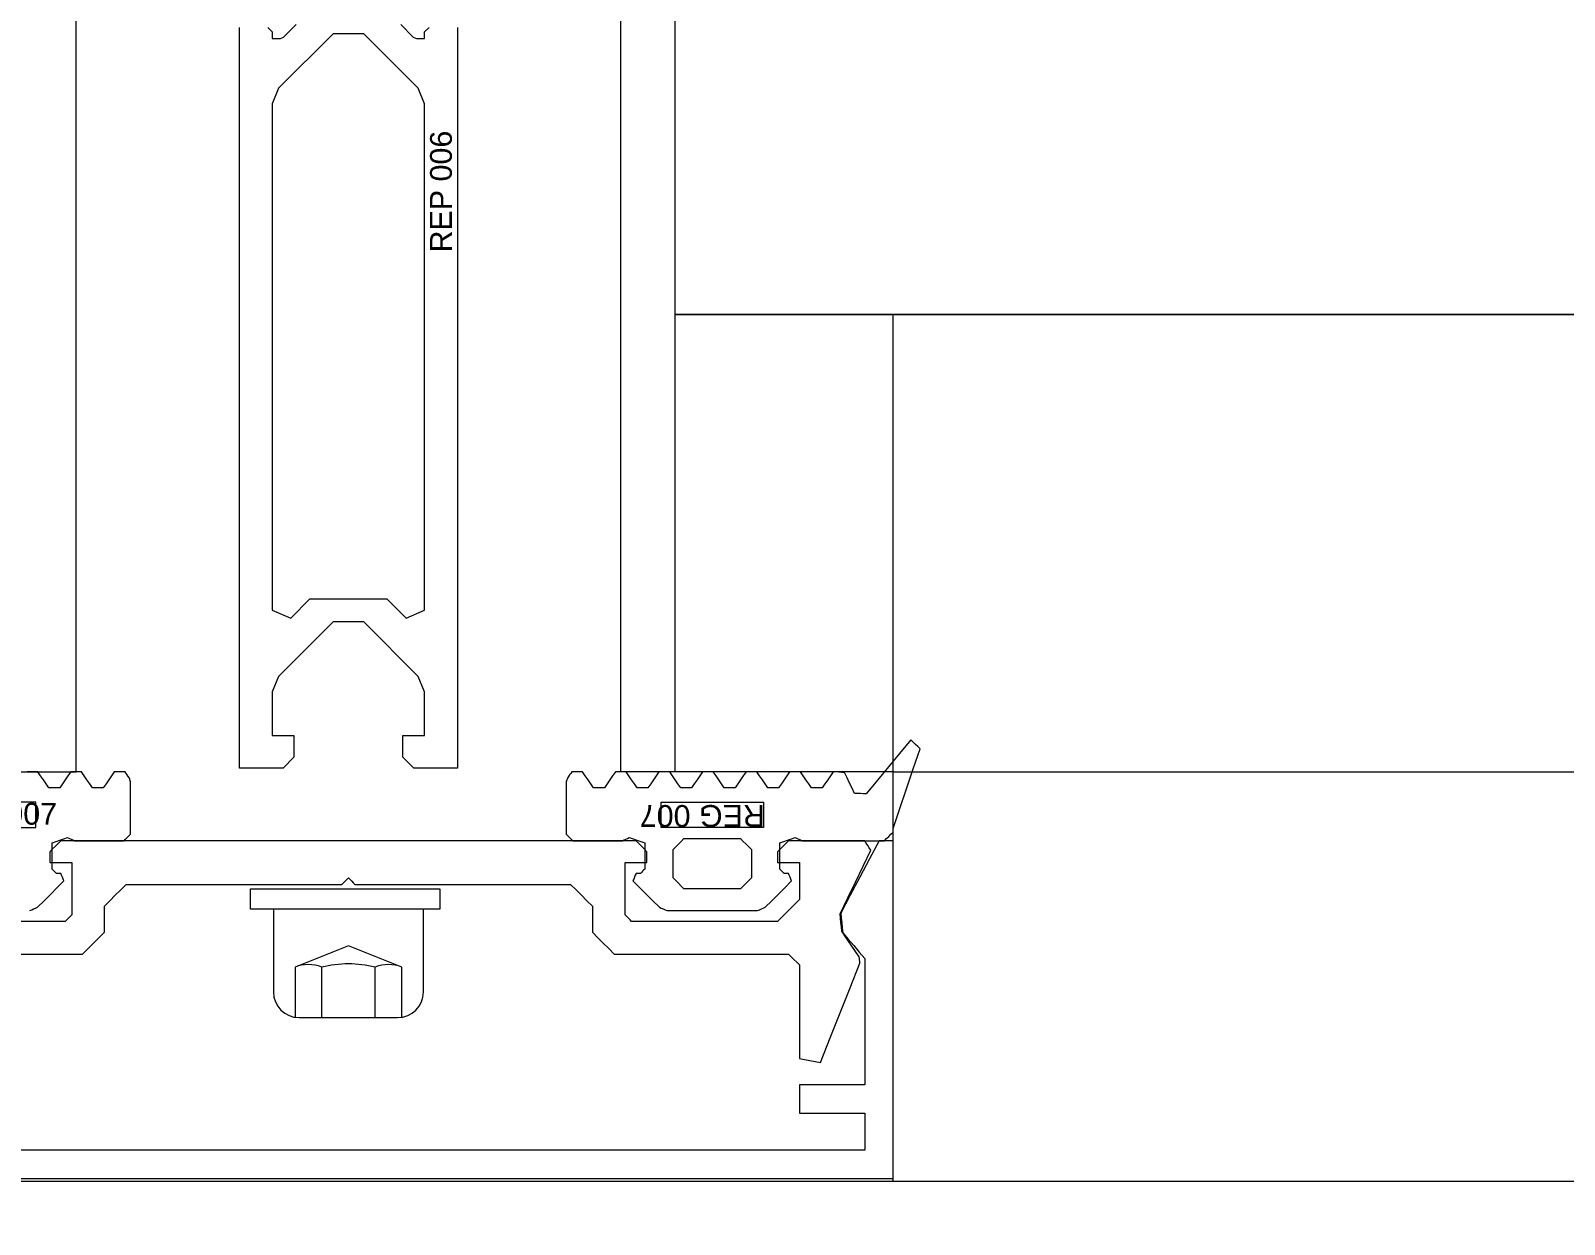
# Model space of a CAD drawing. Header units: millimetres. Extents: x 97 to 215964, y -4577 to 60645.
# Drawn here: x 153493.3 to 153563.7, y 39773 to 39827.8 of the extents above; entities that cross this region are included whole.
import ezdxf

# ---------------------------------------------------------------- set-up
doc = ezdxf.new("R2010")
doc.units = ezdxf.units.MM
for name, color, linetype, lineweight in [('A-FLOR-____-PATT', 8, 'Continuous', 9), ('A-GLAZ-____-MCUT', 151, 'Continuous', 9), ('A-GLAZ-____-OTLN', 151, 'Continuous', 9), ('A-GLAZ-CURT-OTLN', 52, 'Continuous', 9), ('A-GLAZ-CWMG-MCUT', 51, 'Continuous', 9), ('A-GLAZ-CWMG-OTLN', 51, 'Continuous', 9), ('G-XREF-____-OTLN', 8, 'Continuous', 9)]:
    doc.layers.add(name, color=color, linetype=linetype, lineweight=lineweight)
doc.styles.add('Arial', font='arial.ttf', dxfattribs={"height": 1})

# ---------------------------------------------------------------- blocks, each defined once
blk = doc.blocks.new('PNS_Панель прямоугольная2 - Нр_Стекло - 40мм-V138-О_АИ_ПП_8_400_Целиком')
at = {"layer": 'A-GLAZ-____-OTLN', "lineweight": 5}
h = blk.add_hatch(dxfattribs=at)
h.set_pattern_fill('FP_150', color=256, style=0, pattern_type=2)
h.set_pattern_definition([(45, (-95340, -39714.82), (-282.8427, 282.8427), [200, -600]), (45, (-95540, -39814.82), (-282.8427, 282.8427), [600, -200]), (45, (-95140, -39914.82), (-282.8427, 282.8427), [200, -600])])
h.paths.add_polyline_path([(515, 0), (515, 40), (-515, 40), (-515, 0), (456.398, 0)])
at = {"layer": 'A-GLAZ-____-MCUT', "color": 10, "lineweight": 5}
for p, q in [((-515, 0), (-515, 40)), ((515, 0), (-515, 0))]:
    blk.add_line(p, q, dxfattribs=at)
at = {"layer": 'A-GLAZ-____-OTLN', "color": 10, "lineweight": 5}
blk.add_line((-515, 0), (515, 0), dxfattribs=at)
blk = doc.blocks.new('Прямоугольный импост - Рядовой 50х200-40428489-О_АИ_ПП_8_400_Целиком')
at = {"layer": 'A-GLAZ-CWMG-OTLN', "color": 10, "lineweight": 5}
for p, q in [((84195, 39793.823), (84195, 39814.823)), ((84195, 39793.823), (85205, 39793.823)), ((84195, 39775.023), (85205, 39775.023))]:
    blk.add_line(p, q, dxfattribs=at)
blk = doc.blocks.new('Прямоугольный импост - Рядовой 50х200-38602430-О_АИ_ПП_8_400_Целиком')
at = {"layer": 'A-GLAZ-CWMG-MCUT', "color": 90}
for p, q in [((-25, 39.8), (25, 39.8)), ((25, 39.8), (25, 21)), ((25, 21), (15, 21)), ((15, 21), (15, 0))]:
    blk.add_line(p, q, dxfattribs=at)
blk = doc.blocks.new('Прямоугольный импост - 200_dwg-17677014-О_АИ_ПП_8_400_Целиком')
at = {"layer": 'G-XREF-____-OTLN', "color": 10, "lineweight": 5}
for p, q in [((227995.227, 196719.511), (227995.227, 196721.831)), ((227997.677, 196719.511), (227997.677, 196721.831)), ((227994.193, 196719.511), (227998.711, 196719.511))]:
    blk.add_line(p, q, dxfattribs=at)
at = {"layer": 'G-XREF-____-OTLN', "color": 10, "lineweight": 5, "flags": 128}
for points in [[(227998.855, 196765.1), (227999.429, 196764.526), (227999.571, 196764.468), (227999.952, 196764.468), (227999.952, 196764.768), (228000.152, 196764.968)], [(228001.452, 196764.968), (228001.452, 196730.967), (227999.452, 196730.967), (227998.952, 196731.467), (227998.952, 196732.467), (227999.952, 196732.467), (227999.952, 196734.468), (227999.659, 196735.175), (227997.159, 196737.675), (227995.745, 196737.675), (227993.245, 196735.175), (227992.952, 196734.468), (227992.952, 196732.467), (227993.952, 196732.467), (227993.952, 196731.467), (227993.452, 196730.967), (227991.452, 196730.967), (227991.452, 196764.968)], [(227992.752, 196764.968), (227992.952, 196764.768), (227992.952, 196764.468), (227993.334, 196764.468), (227993.475, 196764.526), (227994.049, 196765.1)], [(227971.852, 196730.798), (227983.952, 196730.798), (227983.952, 196772.798), (227982.452, 196772.798)], [(228021.053, 196730.798), (228008.952, 196730.798), (228008.952, 196772.798), (228010.452, 196772.798)], [(228022.264, 196732.263), (228021.752, 196731.644), (228021.241, 196731.025), (228020.729, 196730.407), (228020.217, 196729.788)], [(228022.69, 196731.847), (228022.584, 196731.951), (228022.477, 196732.055), (228022.371, 196732.159), (228022.264, 196732.263)], [(228021.452, 196728.196), (228021.762, 196729.109), (228022.071, 196730.021), (228022.381, 196730.934), (228022.69, 196731.847)], [(227982.2, 196730.798), (227982.076, 196730.798), (227981.952, 196730.798), (227981.828, 196730.798), (227981.705, 196730.798)], [(227982.705, 196730.06), (227982.578, 196730.244), (227982.452, 196730.429), (227982.326, 196730.614), (227982.2, 196730.798)], [(227983.705, 196730.798), (227983.578, 196730.614), (227983.452, 196730.429), (227983.326, 196730.244), (227983.2, 196730.06)], [(227984.2, 196730.798), (227984.076, 196730.798), (227983.952, 196730.798), (227983.828, 196730.798), (227983.705, 196730.798)], [(227984.705, 196730.06), (227984.578, 196730.244), (227984.452, 196730.429), (227984.326, 196730.614), (227984.2, 196730.798)], [(227985.705, 196730.798), (227985.578, 196730.614), (227985.452, 196730.429), (227985.326, 196730.244), (227985.2, 196730.06)], [(227986.2, 196730.798), (227986.076, 196730.798), (227985.952, 196730.798), (227985.828, 196730.798), (227985.705, 196730.798)], [(227986.4, 196730.506), (227986.35, 196730.579), (227986.3, 196730.652), (227986.25, 196730.725), (227986.2, 196730.798)], [(228006.705, 196730.798), (228006.655, 196730.725), (228006.605, 196730.652), (228006.555, 196730.579), (228006.505, 196730.506)], [(228007.2, 196730.798), (228007.076, 196730.798), (228006.952, 196730.798), (228006.828, 196730.798), (228006.705, 196730.798)], [(228007.705, 196730.06), (228007.578, 196730.244), (228007.452, 196730.429), (228007.326, 196730.614), (228007.2, 196730.798)], [(228008.705, 196730.798), (228008.578, 196730.614), (228008.452, 196730.429), (228008.326, 196730.244), (228008.2, 196730.06)], [(228009.2, 196730.798), (228009.076, 196730.798), (228008.952, 196730.798), (228008.828, 196730.798), (228008.705, 196730.798)], [(228009.705, 196730.06), (228009.578, 196730.244), (228009.452, 196730.429), (228009.326, 196730.614), (228009.2, 196730.798)], [(228010.705, 196730.798), (228010.578, 196730.614), (228010.452, 196730.429), (228010.326, 196730.244), (228010.2, 196730.06)], [(228011.2, 196730.798), (228011.076, 196730.798), (228010.952, 196730.798), (228010.828, 196730.798), (228010.705, 196730.798)], [(228011.705, 196730.06), (228011.578, 196730.244), (228011.452, 196730.429), (228011.326, 196730.614), (228011.2, 196730.798)], [(228012.705, 196730.798), (228012.578, 196730.614), (228012.452, 196730.429), (228012.326, 196730.244), (228012.2, 196730.06)], [(228013.2, 196730.798), (228013.076, 196730.798), (228012.952, 196730.798), (228012.828, 196730.798), (228012.705, 196730.798)], [(228013.705, 196730.06), (228013.578, 196730.244), (228013.452, 196730.429), (228013.326, 196730.614), (228013.2, 196730.798)], [(228014.705, 196730.798), (228014.578, 196730.614), (228014.452, 196730.429), (228014.326, 196730.244), (228014.2, 196730.06)], [(228015.2, 196730.798), (228015.076, 196730.798), (228014.952, 196730.798), (228014.828, 196730.798), (228014.705, 196730.798)], [(228015.705, 196730.06), (228015.578, 196730.244), (228015.452, 196730.429), (228015.326, 196730.614), (228015.2, 196730.798)], [(228016.705, 196730.798), (228016.578, 196730.614), (228016.452, 196730.429), (228016.326, 196730.244), (228016.2, 196730.06)], [(228017.2, 196730.798), (228017.076, 196730.798), (228016.952, 196730.798), (228016.828, 196730.798), (228016.705, 196730.798)], [(228017.705, 196730.06), (228017.578, 196730.244), (228017.452, 196730.429), (228017.326, 196730.614), (228017.2, 196730.798)], [(228018.705, 196730.798), (228018.578, 196730.614), (228018.452, 196730.429), (228018.326, 196730.244), (228018.2, 196730.06)], [(228019.223, 196730.759), (228019.093, 196730.768), (228018.964, 196730.778), (228018.834, 196730.788), (228018.705, 196730.798)], [(228019.682, 196729.8), (228019.567, 196730.039), (228019.452, 196730.279), (228019.338, 196730.519), (228019.223, 196730.759)], [(227983.2, 196730.06), (227983.076, 196730.06), (227982.952, 196730.06), (227982.828, 196730.06), (227982.705, 196730.06)], [(227985.2, 196730.06), (227985.076, 196730.06), (227984.952, 196730.06), (227984.828, 196730.06), (227984.705, 196730.06)], [(227986.452, 196730.336), (227986.439, 196730.379), (227986.426, 196730.421), (227986.413, 196730.463), (227986.4, 196730.506)], [(227986.452, 196727.929), (227986.452, 196728.531), (227986.452, 196729.133), (227986.452, 196729.735), (227986.452, 196730.336)], [(228006.505, 196730.506), (228006.491, 196730.463), (228006.478, 196730.421), (228006.465, 196730.379), (228006.452, 196730.336)], [(228006.452, 196730.336), (228006.452, 196729.735), (228006.452, 196729.133), (228006.452, 196728.531), (228006.452, 196727.929)], [(228008.2, 196730.06), (228008.076, 196730.06), (228007.952, 196730.06), (228007.828, 196730.06), (228007.705, 196730.06)], [(228010.2, 196730.06), (228010.076, 196730.06), (228009.952, 196730.06), (228009.828, 196730.06), (228009.705, 196730.06)], [(228012.2, 196730.06), (228012.076, 196730.06), (228011.952, 196730.06), (228011.828, 196730.06), (228011.705, 196730.06)], [(228014.2, 196730.06), (228014.076, 196730.06), (228013.952, 196730.06), (228013.828, 196730.06), (228013.705, 196730.06)], [(228016.2, 196730.06), (228016.076, 196730.06), (228015.952, 196730.06), (228015.828, 196730.06), (228015.705, 196730.06)], [(228018.2, 196730.06), (228018.076, 196730.06), (228017.952, 196730.06), (228017.828, 196730.06), (228017.705, 196730.06)], [(228020.217, 196729.788), (228020.083, 196729.791), (228019.949, 196729.794), (228019.815, 196729.797), (228019.682, 196729.8)], [(227986.152, 196727.629), (227986.227, 196727.704), (227986.302, 196727.779), (227986.377, 196727.854), (227986.452, 196727.929)], [(228006.452, 196727.929), (228006.527, 196727.854), (228006.602, 196727.779), (228006.677, 196727.704), (228006.752, 196727.629)], [(228021.052, 196727.629), (228021.152, 196727.729), (228021.252, 196727.829), (228021.352, 196727.929), (228021.452, 196728.029)], [(228021.452, 196728.029), (228021.452, 196728.071), (228021.452, 196728.113), (228021.452, 196728.154), (228021.452, 196728.196)], [(227983.252, 196727.629), (227983.127, 196727.504), (227983.002, 196727.379), (227982.877, 196727.254), (227982.752, 196727.129)], [(227982.852, 196727.531), (227983.031, 196727.594), (227983.209, 196727.656), (227983.387, 196727.718), (227983.565, 196727.78)], [(227982.852, 196726.329), (227982.852, 196726.63), (227982.852, 196726.93), (227982.852, 196727.231), (227982.852, 196727.531)], [(228009.652, 196727.629), (228003.052, 196727.629), (227996.452, 196727.629), (227989.852, 196727.629), (227983.252, 196727.629)], [(227983.565, 196727.78), (227983.644, 196727.742), (227983.722, 196727.705), (227983.8, 196727.667), (227983.879, 196727.629)], [(227983.879, 196727.629), (227984.447, 196727.629), (227985.015, 196727.629), (227985.584, 196727.629), (227986.152, 196727.629)], [(228006.752, 196727.629), (228007.321, 196727.629), (228007.889, 196727.629), (228008.457, 196727.629), (228009.026, 196727.629)], [(228009.026, 196727.629), (228009.104, 196727.667), (228009.182, 196727.705), (228009.261, 196727.742), (228009.339, 196727.78)], [(228009.339, 196727.78), (228009.517, 196727.718), (228009.696, 196727.656), (228009.874, 196727.594), (228010.052, 196727.531)], [(228010.152, 196727.129), (228010.027, 196727.254), (228009.902, 196727.379), (228009.777, 196727.504), (228009.652, 196727.629)], [(228010.052, 196727.531), (228010.052, 196727.231), (228010.052, 196726.93), (228010.052, 196726.63), (228010.052, 196726.329)], [(228011.352, 196727.229), (228011.477, 196727.354), (228011.602, 196727.479), (228011.727, 196727.604), (228011.852, 196727.729)], [(228011.352, 196725.929), (228011.352, 196726.254), (228011.352, 196726.579), (228011.352, 196726.904), (228011.352, 196727.229)], [(228011.852, 196727.729), (228012.502, 196727.729), (228013.152, 196727.729), (228013.802, 196727.729), (228014.452, 196727.729)], [(228014.452, 196727.729), (228014.577, 196727.604), (228014.702, 196727.479), (228014.827, 196727.354), (228014.952, 196727.229)], [(228014.952, 196727.229), (228014.952, 196726.904), (228014.952, 196726.579), (228014.952, 196726.254), (228014.952, 196725.929)], [(228016.652, 196727.629), (228016.527, 196727.504), (228016.402, 196727.379), (228016.277, 196727.254), (228016.152, 196727.129)], [(228016.252, 196727.531), (228016.431, 196727.594), (228016.609, 196727.656), (228016.787, 196727.718), (228016.965, 196727.78)], [(228016.252, 196726.329), (228016.252, 196726.63), (228016.252, 196726.93), (228016.252, 196727.231), (228016.252, 196727.531)], [(228020.152, 196727.629), (228019.277, 196727.629), (228018.402, 196727.629), (228017.527, 196727.629), (228016.652, 196727.629)], [(228016.965, 196727.78), (228017.044, 196727.742), (228017.122, 196727.705), (228017.2, 196727.667), (228017.279, 196727.629)], [(228017.279, 196727.629), (228018.222, 196727.629), (228019.165, 196727.629), (228020.109, 196727.629), (228021.052, 196727.629)], [(228019.03, 196724.273), (228019.378, 196725.005), (228019.726, 196725.736), (228020.075, 196726.468), (228020.423, 196727.2)], [(228020.812, 196727.629), (228020.37, 196726.798), (228019.929, 196725.967), (228019.487, 196725.136), (228019.046, 196724.304)], [(228020.423, 196727.2), (228020.355, 196727.307), (228020.288, 196727.415), (228020.22, 196727.522), (228020.152, 196727.629)], [(228021.452, 196727.629), (228021.292, 196727.629), (228021.132, 196727.629), (228020.972, 196727.629), (228020.812, 196727.629)], [(228021.452, 196712.129), (228021.452, 196716.004), (228021.452, 196719.879), (228021.452, 196723.754), (228021.452, 196727.629)], [(227982.752, 196727.129), (227982.752, 196727.004), (227982.752, 196726.879), (227982.752, 196726.754), (227982.752, 196726.629)], [(227982.752, 196726.629), (227983.002, 196726.629), (227983.252, 196726.629), (227983.502, 196726.629), (227983.752, 196726.629)], [(227983.752, 196726.629), (227983.752, 196726.029), (227983.752, 196725.429), (227983.752, 196724.829), (227983.752, 196724.229)], [(228009.152, 196724.229), (228009.152, 196724.829), (228009.152, 196725.429), (228009.152, 196726.029), (228009.152, 196726.629)], [(228009.152, 196726.629), (228009.402, 196726.629), (228009.652, 196726.629), (228009.902, 196726.629), (228010.152, 196726.629)], [(228010.152, 196726.629), (228010.152, 196726.754), (228010.152, 196726.879), (228010.152, 196727.004), (228010.152, 196727.129)], [(228016.152, 196727.129), (228016.152, 196727.004), (228016.152, 196726.879), (228016.152, 196726.754), (228016.152, 196726.629)], [(228016.152, 196726.629), (228016.402, 196726.629), (228016.652, 196726.629), (228016.902, 196726.629), (228017.152, 196726.629)], [(228017.152, 196726.629), (228017.152, 196726.204), (228017.152, 196725.779), (228017.152, 196725.354), (228017.152, 196724.929)], [(227982.182, 196724.575), (227982.485, 196724.879), (227982.788, 196725.182), (227983.091, 196725.485), (227983.394, 196725.788)], [(227983.052, 196726.129), (227983.002, 196726.179), (227982.952, 196726.229), (227982.902, 196726.279), (227982.852, 196726.329)], [(227983.252, 196726.129), (227983.202, 196726.129), (227983.152, 196726.129), (227983.102, 196726.129), (227983.052, 196726.129)], [(227983.394, 196725.788), (227983.358, 196725.873), (227983.323, 196725.958), (227983.288, 196726.044), (227983.252, 196726.129)], [(227996.152, 196725.629), (227996.227, 196725.704), (227996.302, 196725.779), (227996.377, 196725.854), (227996.452, 196725.929)], [(227996.452, 196725.929), (227996.527, 196725.854), (227996.602, 196725.779), (227996.677, 196725.704), (227996.752, 196725.629)], [(228009.652, 196726.129), (228009.617, 196726.044), (228009.582, 196725.958), (228009.546, 196725.873), (228009.511, 196725.788)], [(228009.511, 196725.788), (228009.814, 196725.485), (228010.117, 196725.182), (228010.42, 196724.879), (228010.723, 196724.575)], [(228009.852, 196726.129), (228009.802, 196726.129), (228009.752, 196726.129), (228009.702, 196726.129), (228009.652, 196726.129)], [(228010.052, 196726.329), (228010.002, 196726.279), (228009.952, 196726.229), (228009.902, 196726.179), (228009.852, 196726.129)], [(228011.852, 196725.429), (228011.727, 196725.554), (228011.602, 196725.679), (228011.477, 196725.804), (228011.352, 196725.929)], [(228014.952, 196725.929), (228014.827, 196725.804), (228014.702, 196725.679), (228014.577, 196725.554), (228014.452, 196725.429)], [(228015.582, 196724.575), (228015.885, 196724.879), (228016.188, 196725.182), (228016.491, 196725.485), (228016.794, 196725.788)], [(228016.452, 196726.129), (228016.402, 196726.179), (228016.352, 196726.229), (228016.302, 196726.279), (228016.252, 196726.329)], [(228016.652, 196726.129), (228016.602, 196726.129), (228016.552, 196726.129), (228016.502, 196726.129), (228016.452, 196726.129)], [(228016.794, 196725.788), (228016.758, 196725.873), (228016.723, 196725.958), (228016.688, 196726.044), (228016.652, 196726.129)], [(227985.252, 196724.629), (227985.502, 196724.879), (227985.752, 196725.129), (227986.002, 196725.379), (227986.252, 196725.629)], [(227986.252, 196725.629), (227988.727, 196725.629), (227991.202, 196725.629), (227993.677, 196725.629), (227996.152, 196725.629)], [(227996.752, 196725.629), (227999.227, 196725.629), (228001.702, 196725.629), (228004.177, 196725.629), (228006.652, 196725.629)], [(228006.652, 196725.629), (228006.902, 196725.379), (228007.152, 196725.129), (228007.402, 196724.879), (228007.652, 196724.629)], [(228014.452, 196725.429), (228013.802, 196725.429), (228013.152, 196725.429), (228012.502, 196725.429), (228011.852, 196725.429)], [(227981.828, 196724.429), (227981.916, 196724.466), (227982.005, 196724.502), (227982.093, 196724.539), (227982.182, 196724.575)], [(227985.252, 196723.429), (227985.252, 196723.729), (227985.252, 196724.029), (227985.252, 196724.329), (227985.252, 196724.629)], [(227999.897, 196720.696), (227999.897, 196724.496), (227993.008, 196724.496), (227993.008, 196720.696)], [(228007.652, 196724.629), (228007.652, 196724.329), (228007.652, 196724.029), (228007.652, 196723.729), (228007.652, 196723.429)], [(228010.723, 196724.575), (228010.811, 196724.539), (228010.9, 196724.502), (228010.988, 196724.466), (228011.076, 196724.429)], [(228011.076, 196724.429), (228012.114, 196724.429), (228013.152, 196724.429), (228014.19, 196724.429), (228015.228, 196724.429)], [(228015.228, 196724.429), (228015.316, 196724.466), (228015.405, 196724.502), (228015.493, 196724.539), (228015.582, 196724.575)], [(228017.152, 196724.929), (228016.902, 196724.679), (228016.652, 196724.429), (228016.402, 196724.179), (228016.152, 196723.929)], [(227983.452, 196723.929), (227981.777, 196723.929), (227980.102, 196723.929), (227978.427, 196723.929), (227976.752, 196723.929)], [(227983.752, 196724.229), (227983.677, 196724.154), (227983.602, 196724.079), (227983.527, 196724.004), (227983.452, 196723.929)], [(228009.452, 196723.929), (228009.377, 196724.004), (228009.302, 196724.079), (228009.227, 196724.154), (228009.152, 196724.229)], [(228016.152, 196723.929), (228014.477, 196723.929), (228012.802, 196723.929), (228011.127, 196723.929), (228009.452, 196723.929)], [(228019.092, 196723.477), (228019.077, 196723.676), (228019.061, 196723.875), (228019.045, 196724.074), (228019.03, 196724.273)], [(228019.046, 196724.304), (228019.07, 196724.081), (228019.095, 196723.857), (228019.119, 196723.633), (228019.144, 196723.409)], [(227984.252, 196722.429), (227984.502, 196722.679), (227984.752, 196722.929), (227985.002, 196723.179), (227985.252, 196723.429)], [(228007.652, 196723.429), (228007.902, 196723.179), (228008.152, 196722.929), (228008.402, 196722.679), (228008.652, 196722.429)], [(228019.9, 196722.299), (228019.698, 196722.593), (228019.496, 196722.888), (228019.294, 196723.182), (228019.092, 196723.477)], [(228019.144, 196723.409), (228019.396, 196723.114), (228019.648, 196722.819), (228019.9, 196722.524), (228020.152, 196722.229)], [(227976.252, 196722.429), (227978.252, 196722.429), (227980.252, 196722.429), (227982.252, 196722.429), (227984.252, 196722.429)], [(227998.902, 196719.511), (227998.902, 196721.831), (227996.452, 196722.814), (227994.002, 196721.831), (227994.002, 196719.511)], [(228008.652, 196722.429), (228010.652, 196722.429), (228012.652, 196722.429), (228014.652, 196722.429), (228016.652, 196722.429)], [(228016.652, 196722.429), (228016.777, 196722.304), (228016.902, 196722.179), (228017.027, 196722.054), (228017.152, 196721.929)], [(228019.931, 196722.018), (228019.923, 196722.088), (228019.915, 196722.159), (228019.908, 196722.229), (228019.9, 196722.299)], [(228020.152, 196722.229), (228020.152, 196720.779), (228020.152, 196719.329), (228020.152, 196717.879), (228020.152, 196716.429)], [(228017.152, 196721.929), (228017.152, 196720.854), (228017.152, 196719.779), (228017.152, 196718.704), (228017.152, 196717.629)], [(228018.117, 196717.445), (228018.571, 196718.588), (228019.024, 196719.732), (228019.478, 196720.875), (228019.931, 196722.018)], [(228017.152, 196717.629), (228017.393, 196717.583), (228017.635, 196717.537), (228017.876, 196717.491), (228018.117, 196717.445)], [(228020.152, 196716.429), (228019.402, 196716.429), (228018.652, 196716.429), (228017.902, 196716.429), (228017.152, 196716.429)], [(228017.152, 196716.429), (228017.152, 196716.104), (228017.152, 196715.779), (228017.152, 196715.454), (228017.152, 196715.129)], [(228017.152, 196715.129), (228017.902, 196715.129), (228018.652, 196715.129), (228019.402, 196715.129), (228020.152, 196715.129)], [(228020.152, 196715.129), (228020.152, 196714.704), (228020.152, 196714.279), (228020.152, 196713.854), (228020.152, 196713.429)], [(228020.152, 196713.429), (228008.302, 196713.429), (227996.452, 196713.429), (227984.602, 196713.429), (227972.752, 196713.429)], [(227971.452, 196712.129), (227983.952, 196712.129), (227996.452, 196712.129), (228008.952, 196712.129), (228021.452, 196712.129)]]:
    blk.add_lwpolyline(points, dxfattribs=at)
for points in [[(227998.22, 196738.735), (227999.099, 196737.857), (227999.952, 196738.21), (227999.952, 196761.468), (227999.659, 196762.175), (227997.159, 196764.675), (227995.745, 196764.675), (227993.245, 196762.175), (227992.952, 196761.468), (227992.952, 196738.21), (227993.806, 196737.857), (227994.684, 196738.735)], [(227982.102, 196728.241), (227982.102, 196729.41), (227977.402, 196729.41), (227977.402, 196728.241)], [(228010.802, 196728.241), (228010.802, 196729.41), (228015.502, 196729.41), (228015.502, 196728.241)], [(227991.956, 196724.496), (227991.956, 196725.417), (228000.648, 196725.417), (228000.648, 196724.496)]]:
    blk.add_lwpolyline(points, close=True, dxfattribs=at)
at = {"layer": 'G-XREF-____-OTLN', "color": 10, "lineweight": 5}
for centre, radius, start, end in [((227994.615, 196720.278), 1.669, 68.47275, 111.52725), ((227996.452, 196716.781), 5.196, 76.36435, 103.63565), ((227998.29, 196720.278), 1.669, 68.47275, 111.52725), ((227994.193, 196720.696), 1.186, 180, 270), ((227998.711, 196720.696), 1.186, 270, 0)]:
    blk.add_arc(centre, radius, start, end, dxfattribs=at)
blk = doc.blocks.new('Прямоугольный импост - 200_dwg-V154-О_АИ_ПП_8_400_Целиком')
at = {"layer": 'G-XREF-____-OTLN', "color": 10, "lineweight": 5}
for p, q in [((227995.227, 196719.511), (227995.227, 196721.831)), ((227997.677, 196719.511), (227997.677, 196721.831)), ((227994.193, 196719.511), (227998.711, 196719.511))]:
    blk.add_line(p, q, dxfattribs=at)
at = {"layer": 'G-XREF-____-OTLN', "color": 10, "lineweight": 5, "flags": 128}
for points in [[(227998.855, 196765.1), (227999.429, 196764.526), (227999.571, 196764.468), (227999.952, 196764.468), (227999.952, 196764.768), (228000.152, 196764.968)], [(228001.452, 196764.968), (228001.452, 196730.967), (227999.452, 196730.967), (227998.952, 196731.467), (227998.952, 196732.467), (227999.952, 196732.467), (227999.952, 196734.468), (227999.659, 196735.175), (227997.159, 196737.675), (227995.745, 196737.675), (227993.245, 196735.175), (227992.952, 196734.468), (227992.952, 196732.467), (227993.952, 196732.467), (227993.952, 196731.467), (227993.452, 196730.967), (227991.452, 196730.967), (227991.452, 196764.968)], [(227992.752, 196764.968), (227992.952, 196764.768), (227992.952, 196764.468), (227993.334, 196764.468), (227993.475, 196764.526), (227994.049, 196765.1)], [(227971.852, 196730.798), (227983.952, 196730.798), (227983.952, 196772.798), (227982.452, 196772.798)], [(228021.053, 196730.798), (228008.952, 196730.798), (228008.952, 196772.798), (228010.452, 196772.798)], [(228022.264, 196732.263), (228021.752, 196731.644), (228021.241, 196731.025), (228020.729, 196730.407), (228020.217, 196729.788)], [(228022.69, 196731.847), (228022.584, 196731.951), (228022.477, 196732.055), (228022.371, 196732.159), (228022.264, 196732.263)], [(228021.452, 196728.196), (228021.762, 196729.109), (228022.071, 196730.021), (228022.381, 196730.934), (228022.69, 196731.847)], [(227982.2, 196730.798), (227982.076, 196730.798), (227981.952, 196730.798), (227981.828, 196730.798), (227981.705, 196730.798)], [(227982.705, 196730.06), (227982.578, 196730.244), (227982.452, 196730.429), (227982.326, 196730.614), (227982.2, 196730.798)], [(227983.705, 196730.798), (227983.578, 196730.614), (227983.452, 196730.429), (227983.326, 196730.244), (227983.2, 196730.06)], [(227984.2, 196730.798), (227984.076, 196730.798), (227983.952, 196730.798), (227983.828, 196730.798), (227983.705, 196730.798)], [(227984.705, 196730.06), (227984.578, 196730.244), (227984.452, 196730.429), (227984.326, 196730.614), (227984.2, 196730.798)], [(227985.705, 196730.798), (227985.578, 196730.614), (227985.452, 196730.429), (227985.326, 196730.244), (227985.2, 196730.06)], [(227986.2, 196730.798), (227986.076, 196730.798), (227985.952, 196730.798), (227985.828, 196730.798), (227985.705, 196730.798)], [(227986.4, 196730.506), (227986.35, 196730.579), (227986.3, 196730.652), (227986.25, 196730.725), (227986.2, 196730.798)], [(228006.705, 196730.798), (228006.655, 196730.725), (228006.605, 196730.652), (228006.555, 196730.579), (228006.505, 196730.506)], [(228007.2, 196730.798), (228007.076, 196730.798), (228006.952, 196730.798), (228006.828, 196730.798), (228006.705, 196730.798)], [(228007.705, 196730.06), (228007.578, 196730.244), (228007.452, 196730.429), (228007.326, 196730.614), (228007.2, 196730.798)], [(228008.705, 196730.798), (228008.578, 196730.614), (228008.452, 196730.429), (228008.326, 196730.244), (228008.2, 196730.06)], [(228009.2, 196730.798), (228009.076, 196730.798), (228008.952, 196730.798), (228008.828, 196730.798), (228008.705, 196730.798)], [(228009.705, 196730.06), (228009.578, 196730.244), (228009.452, 196730.429), (228009.326, 196730.614), (228009.2, 196730.798)], [(228010.705, 196730.798), (228010.578, 196730.614), (228010.452, 196730.429), (228010.326, 196730.244), (228010.2, 196730.06)], [(228011.2, 196730.798), (228011.076, 196730.798), (228010.952, 196730.798), (228010.828, 196730.798), (228010.705, 196730.798)], [(228011.705, 196730.06), (228011.578, 196730.244), (228011.452, 196730.429), (228011.326, 196730.614), (228011.2, 196730.798)], [(228012.705, 196730.798), (228012.578, 196730.614), (228012.452, 196730.429), (228012.326, 196730.244), (228012.2, 196730.06)], [(228013.2, 196730.798), (228013.076, 196730.798), (228012.952, 196730.798), (228012.828, 196730.798), (228012.705, 196730.798)], [(228013.705, 196730.06), (228013.578, 196730.244), (228013.452, 196730.429), (228013.326, 196730.614), (228013.2, 196730.798)], [(228014.705, 196730.798), (228014.578, 196730.614), (228014.452, 196730.429), (228014.326, 196730.244), (228014.2, 196730.06)], [(228015.2, 196730.798), (228015.076, 196730.798), (228014.952, 196730.798), (228014.828, 196730.798), (228014.705, 196730.798)], [(228015.705, 196730.06), (228015.578, 196730.244), (228015.452, 196730.429), (228015.326, 196730.614), (228015.2, 196730.798)], [(228016.705, 196730.798), (228016.578, 196730.614), (228016.452, 196730.429), (228016.326, 196730.244), (228016.2, 196730.06)], [(228017.2, 196730.798), (228017.076, 196730.798), (228016.952, 196730.798), (228016.828, 196730.798), (228016.705, 196730.798)], [(228017.705, 196730.06), (228017.578, 196730.244), (228017.452, 196730.429), (228017.326, 196730.614), (228017.2, 196730.798)], [(228018.705, 196730.798), (228018.578, 196730.614), (228018.452, 196730.429), (228018.326, 196730.244), (228018.2, 196730.06)], [(228019.223, 196730.759), (228019.093, 196730.768), (228018.964, 196730.778), (228018.834, 196730.788), (228018.705, 196730.798)], [(228019.682, 196729.8), (228019.567, 196730.039), (228019.452, 196730.279), (228019.338, 196730.519), (228019.223, 196730.759)], [(227983.2, 196730.06), (227983.076, 196730.06), (227982.952, 196730.06), (227982.828, 196730.06), (227982.705, 196730.06)], [(227985.2, 196730.06), (227985.076, 196730.06), (227984.952, 196730.06), (227984.828, 196730.06), (227984.705, 196730.06)], [(227986.452, 196730.336), (227986.439, 196730.379), (227986.426, 196730.421), (227986.413, 196730.463), (227986.4, 196730.506)], [(227986.452, 196727.929), (227986.452, 196728.531), (227986.452, 196729.133), (227986.452, 196729.735), (227986.452, 196730.336)], [(228006.505, 196730.506), (228006.491, 196730.463), (228006.478, 196730.421), (228006.465, 196730.379), (228006.452, 196730.336)], [(228006.452, 196730.336), (228006.452, 196729.735), (228006.452, 196729.133), (228006.452, 196728.531), (228006.452, 196727.929)], [(228008.2, 196730.06), (228008.076, 196730.06), (228007.952, 196730.06), (228007.828, 196730.06), (228007.705, 196730.06)], [(228010.2, 196730.06), (228010.076, 196730.06), (228009.952, 196730.06), (228009.828, 196730.06), (228009.705, 196730.06)], [(228012.2, 196730.06), (228012.076, 196730.06), (228011.952, 196730.06), (228011.828, 196730.06), (228011.705, 196730.06)], [(228014.2, 196730.06), (228014.076, 196730.06), (228013.952, 196730.06), (228013.828, 196730.06), (228013.705, 196730.06)], [(228016.2, 196730.06), (228016.076, 196730.06), (228015.952, 196730.06), (228015.828, 196730.06), (228015.705, 196730.06)], [(228018.2, 196730.06), (228018.076, 196730.06), (228017.952, 196730.06), (228017.828, 196730.06), (228017.705, 196730.06)], [(228020.217, 196729.788), (228020.083, 196729.791), (228019.949, 196729.794), (228019.815, 196729.797), (228019.682, 196729.8)], [(227986.152, 196727.629), (227986.227, 196727.704), (227986.302, 196727.779), (227986.377, 196727.854), (227986.452, 196727.929)], [(228006.452, 196727.929), (228006.527, 196727.854), (228006.602, 196727.779), (228006.677, 196727.704), (228006.752, 196727.629)], [(228021.052, 196727.629), (228021.152, 196727.729), (228021.252, 196727.829), (228021.352, 196727.929), (228021.452, 196728.029)], [(228021.452, 196728.029), (228021.452, 196728.071), (228021.452, 196728.113), (228021.452, 196728.154), (228021.452, 196728.196)], [(227983.252, 196727.629), (227983.127, 196727.504), (227983.002, 196727.379), (227982.877, 196727.254), (227982.752, 196727.129)], [(227982.852, 196727.531), (227983.031, 196727.594), (227983.209, 196727.656), (227983.387, 196727.718), (227983.565, 196727.78)], [(227982.852, 196726.329), (227982.852, 196726.63), (227982.852, 196726.93), (227982.852, 196727.231), (227982.852, 196727.531)], [(228009.652, 196727.629), (228003.052, 196727.629), (227996.452, 196727.629), (227989.852, 196727.629), (227983.252, 196727.629)], [(227983.565, 196727.78), (227983.644, 196727.742), (227983.722, 196727.705), (227983.8, 196727.667), (227983.879, 196727.629)], [(227983.879, 196727.629), (227984.447, 196727.629), (227985.015, 196727.629), (227985.584, 196727.629), (227986.152, 196727.629)], [(228006.752, 196727.629), (228007.321, 196727.629), (228007.889, 196727.629), (228008.457, 196727.629), (228009.026, 196727.629)], [(228009.026, 196727.629), (228009.104, 196727.667), (228009.182, 196727.705), (228009.261, 196727.742), (228009.339, 196727.78)], [(228009.339, 196727.78), (228009.517, 196727.718), (228009.696, 196727.656), (228009.874, 196727.594), (228010.052, 196727.531)], [(228010.152, 196727.129), (228010.027, 196727.254), (228009.902, 196727.379), (228009.777, 196727.504), (228009.652, 196727.629)], [(228010.052, 196727.531), (228010.052, 196727.231), (228010.052, 196726.93), (228010.052, 196726.63), (228010.052, 196726.329)], [(228011.352, 196727.229), (228011.477, 196727.354), (228011.602, 196727.479), (228011.727, 196727.604), (228011.852, 196727.729)], [(228011.352, 196725.929), (228011.352, 196726.254), (228011.352, 196726.579), (228011.352, 196726.904), (228011.352, 196727.229)], [(228011.852, 196727.729), (228012.502, 196727.729), (228013.152, 196727.729), (228013.802, 196727.729), (228014.452, 196727.729)], [(228014.452, 196727.729), (228014.577, 196727.604), (228014.702, 196727.479), (228014.827, 196727.354), (228014.952, 196727.229)], [(228014.952, 196727.229), (228014.952, 196726.904), (228014.952, 196726.579), (228014.952, 196726.254), (228014.952, 196725.929)], [(228016.652, 196727.629), (228016.527, 196727.504), (228016.402, 196727.379), (228016.277, 196727.254), (228016.152, 196727.129)], [(228016.252, 196727.531), (228016.431, 196727.594), (228016.609, 196727.656), (228016.787, 196727.718), (228016.965, 196727.78)], [(228016.252, 196726.329), (228016.252, 196726.63), (228016.252, 196726.93), (228016.252, 196727.231), (228016.252, 196727.531)], [(228020.152, 196727.629), (228019.277, 196727.629), (228018.402, 196727.629), (228017.527, 196727.629), (228016.652, 196727.629)], [(228016.965, 196727.78), (228017.044, 196727.742), (228017.122, 196727.705), (228017.2, 196727.667), (228017.279, 196727.629)], [(228017.279, 196727.629), (228018.222, 196727.629), (228019.165, 196727.629), (228020.109, 196727.629), (228021.052, 196727.629)], [(228019.03, 196724.273), (228019.378, 196725.005), (228019.726, 196725.736), (228020.075, 196726.468), (228020.423, 196727.2)], [(228020.812, 196727.629), (228020.37, 196726.798), (228019.929, 196725.967), (228019.487, 196725.136), (228019.046, 196724.304)], [(228020.423, 196727.2), (228020.355, 196727.307), (228020.288, 196727.415), (228020.22, 196727.522), (228020.152, 196727.629)], [(228021.452, 196727.629), (228021.292, 196727.629), (228021.132, 196727.629), (228020.972, 196727.629), (228020.812, 196727.629)], [(228021.452, 196712.129), (228021.452, 196716.004), (228021.452, 196719.879), (228021.452, 196723.754), (228021.452, 196727.629)], [(227982.752, 196727.129), (227982.752, 196727.004), (227982.752, 196726.879), (227982.752, 196726.754), (227982.752, 196726.629)], [(227982.752, 196726.629), (227983.002, 196726.629), (227983.252, 196726.629), (227983.502, 196726.629), (227983.752, 196726.629)], [(227983.752, 196726.629), (227983.752, 196726.029), (227983.752, 196725.429), (227983.752, 196724.829), (227983.752, 196724.229)], [(228009.152, 196724.229), (228009.152, 196724.829), (228009.152, 196725.429), (228009.152, 196726.029), (228009.152, 196726.629)], [(228009.152, 196726.629), (228009.402, 196726.629), (228009.652, 196726.629), (228009.902, 196726.629), (228010.152, 196726.629)], [(228010.152, 196726.629), (228010.152, 196726.754), (228010.152, 196726.879), (228010.152, 196727.004), (228010.152, 196727.129)], [(228016.152, 196727.129), (228016.152, 196727.004), (228016.152, 196726.879), (228016.152, 196726.754), (228016.152, 196726.629)], [(228016.152, 196726.629), (228016.402, 196726.629), (228016.652, 196726.629), (228016.902, 196726.629), (228017.152, 196726.629)], [(228017.152, 196726.629), (228017.152, 196726.204), (228017.152, 196725.779), (228017.152, 196725.354), (228017.152, 196724.929)], [(227982.182, 196724.575), (227982.485, 196724.879), (227982.788, 196725.182), (227983.091, 196725.485), (227983.394, 196725.788)], [(227983.052, 196726.129), (227983.002, 196726.179), (227982.952, 196726.229), (227982.902, 196726.279), (227982.852, 196726.329)], [(227983.252, 196726.129), (227983.202, 196726.129), (227983.152, 196726.129), (227983.102, 196726.129), (227983.052, 196726.129)], [(227983.394, 196725.788), (227983.358, 196725.873), (227983.323, 196725.958), (227983.288, 196726.044), (227983.252, 196726.129)], [(227996.152, 196725.629), (227996.227, 196725.704), (227996.302, 196725.779), (227996.377, 196725.854), (227996.452, 196725.929)], [(227996.452, 196725.929), (227996.527, 196725.854), (227996.602, 196725.779), (227996.677, 196725.704), (227996.752, 196725.629)], [(228009.652, 196726.129), (228009.617, 196726.044), (228009.582, 196725.958), (228009.546, 196725.873), (228009.511, 196725.788)], [(228009.511, 196725.788), (228009.814, 196725.485), (228010.117, 196725.182), (228010.42, 196724.879), (228010.723, 196724.575)], [(228009.852, 196726.129), (228009.802, 196726.129), (228009.752, 196726.129), (228009.702, 196726.129), (228009.652, 196726.129)], [(228010.052, 196726.329), (228010.002, 196726.279), (228009.952, 196726.229), (228009.902, 196726.179), (228009.852, 196726.129)], [(228011.852, 196725.429), (228011.727, 196725.554), (228011.602, 196725.679), (228011.477, 196725.804), (228011.352, 196725.929)], [(228014.952, 196725.929), (228014.827, 196725.804), (228014.702, 196725.679), (228014.577, 196725.554), (228014.452, 196725.429)], [(228015.582, 196724.575), (228015.885, 196724.879), (228016.188, 196725.182), (228016.491, 196725.485), (228016.794, 196725.788)], [(228016.452, 196726.129), (228016.402, 196726.179), (228016.352, 196726.229), (228016.302, 196726.279), (228016.252, 196726.329)], [(228016.652, 196726.129), (228016.602, 196726.129), (228016.552, 196726.129), (228016.502, 196726.129), (228016.452, 196726.129)], [(228016.794, 196725.788), (228016.758, 196725.873), (228016.723, 196725.958), (228016.688, 196726.044), (228016.652, 196726.129)], [(227985.252, 196724.629), (227985.502, 196724.879), (227985.752, 196725.129), (227986.002, 196725.379), (227986.252, 196725.629)], [(227986.252, 196725.629), (227988.727, 196725.629), (227991.202, 196725.629), (227993.677, 196725.629), (227996.152, 196725.629)], [(227996.752, 196725.629), (227999.227, 196725.629), (228001.702, 196725.629), (228004.177, 196725.629), (228006.652, 196725.629)], [(228006.652, 196725.629), (228006.902, 196725.379), (228007.152, 196725.129), (228007.402, 196724.879), (228007.652, 196724.629)], [(228014.452, 196725.429), (228013.802, 196725.429), (228013.152, 196725.429), (228012.502, 196725.429), (228011.852, 196725.429)], [(227981.828, 196724.429), (227981.916, 196724.466), (227982.005, 196724.502), (227982.093, 196724.539), (227982.182, 196724.575)], [(227985.252, 196723.429), (227985.252, 196723.729), (227985.252, 196724.029), (227985.252, 196724.329), (227985.252, 196724.629)], [(227999.897, 196720.696), (227999.897, 196724.496), (227993.008, 196724.496), (227993.008, 196720.696)], [(228007.652, 196724.629), (228007.652, 196724.329), (228007.652, 196724.029), (228007.652, 196723.729), (228007.652, 196723.429)], [(228010.723, 196724.575), (228010.811, 196724.539), (228010.9, 196724.502), (228010.988, 196724.466), (228011.076, 196724.429)], [(228011.076, 196724.429), (228012.114, 196724.429), (228013.152, 196724.429), (228014.19, 196724.429), (228015.228, 196724.429)], [(228015.228, 196724.429), (228015.316, 196724.466), (228015.405, 196724.502), (228015.493, 196724.539), (228015.582, 196724.575)], [(228017.152, 196724.929), (228016.902, 196724.679), (228016.652, 196724.429), (228016.402, 196724.179), (228016.152, 196723.929)], [(227983.452, 196723.929), (227981.777, 196723.929), (227980.102, 196723.929), (227978.427, 196723.929), (227976.752, 196723.929)], [(227983.752, 196724.229), (227983.677, 196724.154), (227983.602, 196724.079), (227983.527, 196724.004), (227983.452, 196723.929)], [(228009.452, 196723.929), (228009.377, 196724.004), (228009.302, 196724.079), (228009.227, 196724.154), (228009.152, 196724.229)], [(228016.152, 196723.929), (228014.477, 196723.929), (228012.802, 196723.929), (228011.127, 196723.929), (228009.452, 196723.929)], [(228019.092, 196723.477), (228019.077, 196723.676), (228019.061, 196723.875), (228019.045, 196724.074), (228019.03, 196724.273)], [(228019.046, 196724.304), (228019.07, 196724.081), (228019.095, 196723.857), (228019.119, 196723.633), (228019.144, 196723.409)], [(227984.252, 196722.429), (227984.502, 196722.679), (227984.752, 196722.929), (227985.002, 196723.179), (227985.252, 196723.429)], [(228007.652, 196723.429), (228007.902, 196723.179), (228008.152, 196722.929), (228008.402, 196722.679), (228008.652, 196722.429)], [(228019.9, 196722.299), (228019.698, 196722.593), (228019.496, 196722.888), (228019.294, 196723.182), (228019.092, 196723.477)], [(228019.144, 196723.409), (228019.396, 196723.114), (228019.648, 196722.819), (228019.9, 196722.524), (228020.152, 196722.229)], [(227976.252, 196722.429), (227978.252, 196722.429), (227980.252, 196722.429), (227982.252, 196722.429), (227984.252, 196722.429)], [(227998.902, 196719.511), (227998.902, 196721.831), (227996.452, 196722.814), (227994.002, 196721.831), (227994.002, 196719.511)], [(228008.652, 196722.429), (228010.652, 196722.429), (228012.652, 196722.429), (228014.652, 196722.429), (228016.652, 196722.429)], [(228016.652, 196722.429), (228016.777, 196722.304), (228016.902, 196722.179), (228017.027, 196722.054), (228017.152, 196721.929)], [(228019.931, 196722.018), (228019.923, 196722.088), (228019.915, 196722.159), (228019.908, 196722.229), (228019.9, 196722.299)], [(228020.152, 196722.229), (228020.152, 196720.779), (228020.152, 196719.329), (228020.152, 196717.879), (228020.152, 196716.429)], [(228017.152, 196721.929), (228017.152, 196720.854), (228017.152, 196719.779), (228017.152, 196718.704), (228017.152, 196717.629)], [(228018.117, 196717.445), (228018.571, 196718.588), (228019.024, 196719.732), (228019.478, 196720.875), (228019.931, 196722.018)], [(228017.152, 196717.629), (228017.393, 196717.583), (228017.635, 196717.537), (228017.876, 196717.491), (228018.117, 196717.445)], [(228020.152, 196716.429), (228019.402, 196716.429), (228018.652, 196716.429), (228017.902, 196716.429), (228017.152, 196716.429)], [(228017.152, 196716.429), (228017.152, 196716.104), (228017.152, 196715.779), (228017.152, 196715.454), (228017.152, 196715.129)], [(228017.152, 196715.129), (228017.902, 196715.129), (228018.652, 196715.129), (228019.402, 196715.129), (228020.152, 196715.129)], [(228020.152, 196715.129), (228020.152, 196714.704), (228020.152, 196714.279), (228020.152, 196713.854), (228020.152, 196713.429)], [(228020.152, 196713.429), (228008.302, 196713.429), (227996.452, 196713.429), (227984.602, 196713.429), (227972.752, 196713.429)], [(227971.452, 196712.129), (227983.952, 196712.129), (227996.452, 196712.129), (228008.952, 196712.129), (228021.452, 196712.129)]]:
    blk.add_lwpolyline(points, dxfattribs=at)
for points in [[(227998.22, 196738.735), (227999.099, 196737.857), (227999.952, 196738.21), (227999.952, 196761.468), (227999.659, 196762.175), (227997.159, 196764.675), (227995.745, 196764.675), (227993.245, 196762.175), (227992.952, 196761.468), (227992.952, 196738.21), (227993.806, 196737.857), (227994.684, 196738.735)], [(227982.102, 196728.241), (227982.102, 196729.41), (227977.402, 196729.41), (227977.402, 196728.241)], [(228010.802, 196728.241), (228010.802, 196729.41), (228015.502, 196729.41), (228015.502, 196728.241)], [(227991.956, 196724.496), (227991.956, 196725.417), (228000.648, 196725.417), (228000.648, 196724.496)]]:
    blk.add_lwpolyline(points, close=True, dxfattribs=at)
at = {"layer": 'G-XREF-____-OTLN', "color": 10, "lineweight": 5}
for centre, radius, start, end in [((227994.615, 196720.278), 1.669, 68.47275, 111.52725), ((227996.452, 196716.781), 5.196, 76.36435, 103.63565), ((227998.29, 196720.278), 1.669, 68.47275, 111.52725), ((227994.193, 196720.696), 1.186, 180, 270), ((227998.711, 196720.696), 1.186, 270, 0)]:
    blk.add_arc(centre, radius, start, end, dxfattribs=at)
at = {"layer": 'G-XREF-____-OTLN', "color": 7, "lineweight": 5, "char_height": 1, "attachment_point": 1, "line_spacing_factor": 0.941778, "style": 'Arial'}
for s, insert, width, rotation in [('REP 006', (228000.2, 196754.638), 6.68473, 90), ('REG 007', (228015.569, 196728.27), 6.86838, 180)]:
    blk.add_mtext(s, dxfattribs=dict(at, insert=insert, width=width, rotation=rotation))
at = {"layer": 'G-XREF-____-OTLN', "color": 7, "lineweight": 5, "insert": (227977.335, 196729.37), "char_height": 1, "width": 6.86838, "attachment_point": 1, "line_spacing_factor": 0.941778, "style": 'Arial'}
blk.add_mtext('REG 007', dxfattribs=at)
blk = doc.blocks.new('Прямоугольный импост - 42х50х200h-V175-О_АИ_ПП_8_400_Целиком')
for name in ['Прямоугольный импост - 200_dwg-17677014-О_АИ_ПП_8_400_Целиком', 'Прямоугольный импост - 200_dwg-V154-О_АИ_ПП_8_400_Целиком']:
    blk.add_blockref(name, (-227996.452, -196751.798))
blk = doc.blocks.new('0083_СОШ675_АР_R22_rvt-1-О_АИ_ПП_8_400_Целиком')
at = {"layer": 'A-GLAZ-CURT-OTLN', "color": 90, "lineweight": 9}
blk.add_blockref('PNS_Панель прямоугольная2 - Нр_Стекло - 40мм-V138-О_АИ_ПП_8_400_Целиком', (95240, 39814.823), dxfattribs=at)
at = {"layer": 'A-GLAZ-CWMG-OTLN', "color": 90, "lineweight": 9}
for name, p in [('Прямоугольный импост - 42х50х200h-V175-О_АИ_ПП_8_400_Целиком', (94710, 39814.823)), ('Прямоугольный импост - Рядовой 50х200-40428489-О_АИ_ПП_8_400_Целиком', (10540, 0))]:
    blk.add_blockref(name, p, dxfattribs=at)
at = {"layer": 'A-GLAZ-CWMG-OTLN', "color": 90, "lineweight": 9, "extrusion": (0, 0, -1), "rotation": 180}
blk.add_blockref('Прямоугольный импост - Рядовой 50х200-38602430-О_АИ_ПП_8_400_Целиком', (-94710, 39814.823), dxfattribs=at)

msp = doc.modelspace()

# ---------------------------------------------------------------- hatches: boundary and pattern name
at = {"layer": 'A-FLOR-____-PATT'}
h = msp.add_hatch(dxfattribs=at)
h.set_pattern_fill('FP_201', color=256, style=0, pattern_type=2)
h.set_pattern_definition([(0, (147937.87, 40840), (0, 500), []), (90, (147937.87, 40840), (-500, 3e-14), [])])
h.paths.add_polyline_path([(155097.876681, 35775), (155097.887824, 35775.000586), (155097.887824, 35790.000586), (155283.007158, 35790.000586), (155283.007158, 36424.940333), (155288.007158, 36425.449211), (155288.007158, 36434.940333), (155298.007158, 36434.940333), (155298.007158, 36439.940333), (160077.887824, 36439.940333), (160077.887824, 36434.940333), (160087.887824, 36434.171102), (160087.887824, 36424.940333), (160092.887824, 36424.940333), (160092.887824, 36115), (160977.88841, 36115), (160977.88841, 35899.999414), (162617.866489, 35899.999414), (162617.88841, 36115), (163697.88841, 36115), (163697.88841, 36110), (163707.88841, 36110), (163707.88841, 36100), (163712.88841, 36099.481419), (163712.88841, 35990), (167307.88841, 35990), (167307.88841, 36180), (167312.88841, 36180), (167312.88841, 36190), (167322.88841, 36190), (167322.88841, 36195), (167652.888672, 36195), (167652.888672, 36915), (167707.912013, 36915), (167707.041137, 39615), (167652.888672, 39615), (167652.888672, 39675.023044), (167277.865903, 39675.023044), (167277.865903, 39760.023689), (163547.887824, 39760.023689), (163547.887824, 39775.023044), (158257.887824, 39775.000586), (158257.887824, 39760.023689), (157747.887824, 39760.023689), (157747.887824, 39775.023044), (152447.887824, 39775.023044), (152447.887824, 39760.023689), (151947.887824, 39760.023689), (151947.887824, 39775.023044), (146647.887824, 39775.023044), (146647.887824, 39760.023689), (146147.887824, 39760.023689), (146147.887824, 39775.023044), (140847.887824, 39775.000586), (140847.887824, 39760.023689), (132727.887824, 39760.023689), (132727.887824, 39765.023689), (132717.887824, 39765.023689), (132717.887824, 39775.023689), (132712.887824, 39775.023689), (132712.887824, 41999.999414), (132927.865903, 41999.999414), (132927.865903, 43499.999414), (132712.887824, 43499.999414), (132712.887824, 45690), (131927.887824, 45690), (131927.865903, 45905), (129227.887824, 45905), (129227.887824, 45690), (128487.887825, 45690), (128487.887825, 45372.391366), (128482.887825, 45372.391366), (128482.887825, 45362.391366), (128472.887825, 45362.391366), (128472.360842, 45357.391366), (128312.887824, 45357.391366), (128312.887824, 40190), (128497.887824, 40190), (128497.887824, 40185), (128507.887824, 40185), (128507.887824, 40175), (128512.887824, 40175), (128512.887824, 39775.000082), (128507.887824, 39775), (128507.887824, 39765), (128497.887824, 39765), (128497.865903, 39760), (128312.887824, 39760), (128312.887824, 35990), (128497.887824, 35990), (128497.887824, 35985), (128507.887824, 35985), (128507.887824, 35975), (128512.887824, 35974.169643), (128512.887824, 35880), (128797.887824, 35880), (128797.887824, 35865), (130197.887824, 35865), (130197.887824, 35880), (130472.887824, 35880), (130472.887824, 36174.998828), (130477.887824, 36175), (130477.887824, 36185), (130487.887824, 36185), (130487.887824, 36190), (132167.887824, 36190), (132167.887824, 36185), (132177.887824, 36185), (132177.887824, 36175), (132182.887824, 36175), (132182.887824, 35880), (132277.887824, 35880), (132277.887824, 35785), (133277.887824, 35785), (133277.887824, 35880), (133382.887824, 35880), (133382.887824, 35975), (133387.887824, 35975), (133387.887824, 35985), (133397.887824, 35985), (133397.887824, 35990), (133782.887824, 35990), (133782.887824, 36175), (133787.887824, 36175), (133787.887824, 36185), (133797.887824, 36185), (133797.887824, 36190), (135087.887824, 36190), (135087.887824, 36185), (135097.887824, 36185), (135097.887824, 36175), (135102.887824, 36175), (135102.887824, 35790), (135197.887824, 35790), (135197.887824, 35775), (137697.887824, 35775), (137697.887824, 35790), (137742.887824, 35790), (137742.887824, 36424.940333), (137747.887824, 36424.940333), (137747.887824, 36434.940333), (137757.887824, 36434.940333), (137757.887824, 36439.940333), (142617.887824, 36439.940333), (142617.887824, 36434.940333), (142627.887824, 36434.940333), (142627.887824, 36424.940736), (142632.887824, 36424.940936), (142632.887824, 35790), (142917.887824, 35790), (142917.887824, 35775), (144317.887824, 35775), (144317.887824, 35790), (144662.887824, 35790), (144662.887824, 36425.022443), (144667.887824, 36425.023044), (144667.887824, 36435.023044), (144677.887824, 36435.023044), (144677.887824, 36440.023044), (147647.887824, 36440.023044), (147647.88841, 36435.023044), (147657.88841, 36435.023044), (147657.88841, 36425.023044), (147662.88841, 36425.023044), (147662.88841, 35790), (147677.88841, 35790), (147677.88841, 35775), (149077.88841, 35775), (149077.88841, 35790), (149092.88841, 35790), (149092.88841, 36425.023044), (149097.88841, 36425.023044), (149097.88841, 36435.023044), (149107.88841, 36435.023044), (149107.88841, 36440.023044), (152467.887824, 36440.023044), (152467.887824, 36435.023044), (152477.887824, 36435.023044), (152477.887824, 36425.023044), (152482.887824, 36425.022605), (152482.887824, 35790.000586), (152597.887824, 35790.000586), (152597.894857, 35775), (153865.405598, 35775.000586)])

# ---------------------------------------------------------------- block references
at = {"color": 250, "lineweight": 5}
msp.add_blockref('0083_СОШ675_АР_R22_rvt-1-О_АИ_ПП_8_400_Целиком', (58797.887824, 0), dxfattribs=at)

doc.saveas('drawing.dxf')
